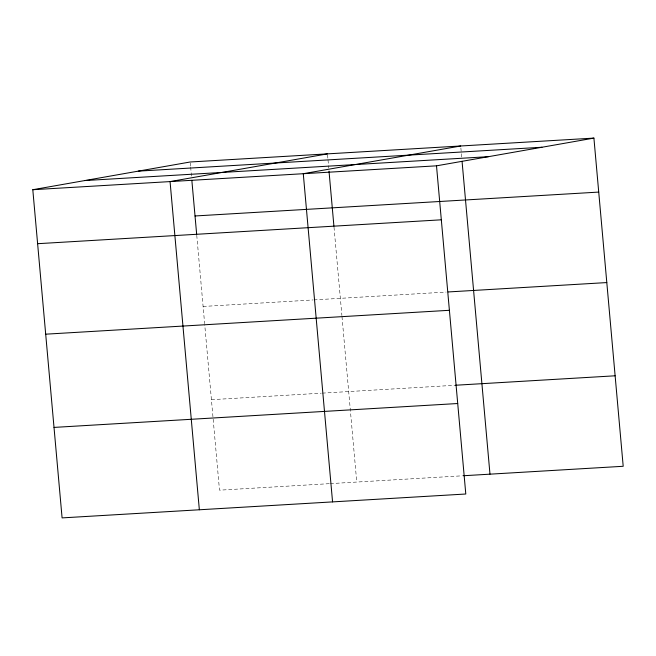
<?xml version="1.0" encoding="UTF-8"?>
<svg xmlns="http://www.w3.org/2000/svg" width="656" height="656" viewBox="0 0 656 656"><rect width="100%" height="100%" fill="white"/><g stroke="black" fill="none" stroke-linecap="round" stroke-linejoin="round"><path stroke-width="0.49" stroke-dasharray="3.28 2.46" d="M203.106 306.459L312.912 299.956M313.929 299.899L446.121 292.076M211.421 399.684L321.227 393.19M322.244 393.133L455.461 385.244M329.304 483.677L219.498 490.171L204.729 324.695M330.321 483.62L462.521 475.797M460.873 148.018L461.693 157.186M327.557 154.882L327.926 158.957M328.016 159.974L328.738 168.125M334.011 227.165L341.899 315.561M341.989 316.577L356.757 482.053M190.297 163.008L190.576 166.058M190.666 167.083L191.486 176.243M196.751 235.291L204.639 323.687"/><path stroke-width="0.98" d="M593.91 138.104L436.502 165.829L465.793 494.009L62.09 517.896L32.8 189.715L190.207 161.991L593.91 138.104L623.2 466.285L463.538 475.731M327.467 153.865L170.06 181.589L199.35 509.778M460.692 145.985L303.277 173.709L332.567 501.897M138.268 171.134L541.963 147.247M84.747 180.564L488.449 156.677M32.8 189.715L436.502 165.829M195.029 215.972L598.731 192.085M37.622 243.696L441.316 219.809M448.155 291.953L606.8 282.572M45.69 334.183L449.393 310.296M455.461 385.244L615.123 375.798M54.013 427.409L457.716 403.522M462.054 161.261L489.983 474.173M329.017 171.183L333.92 226.148M191.847 180.318L196.661 234.274"/></g></svg>
